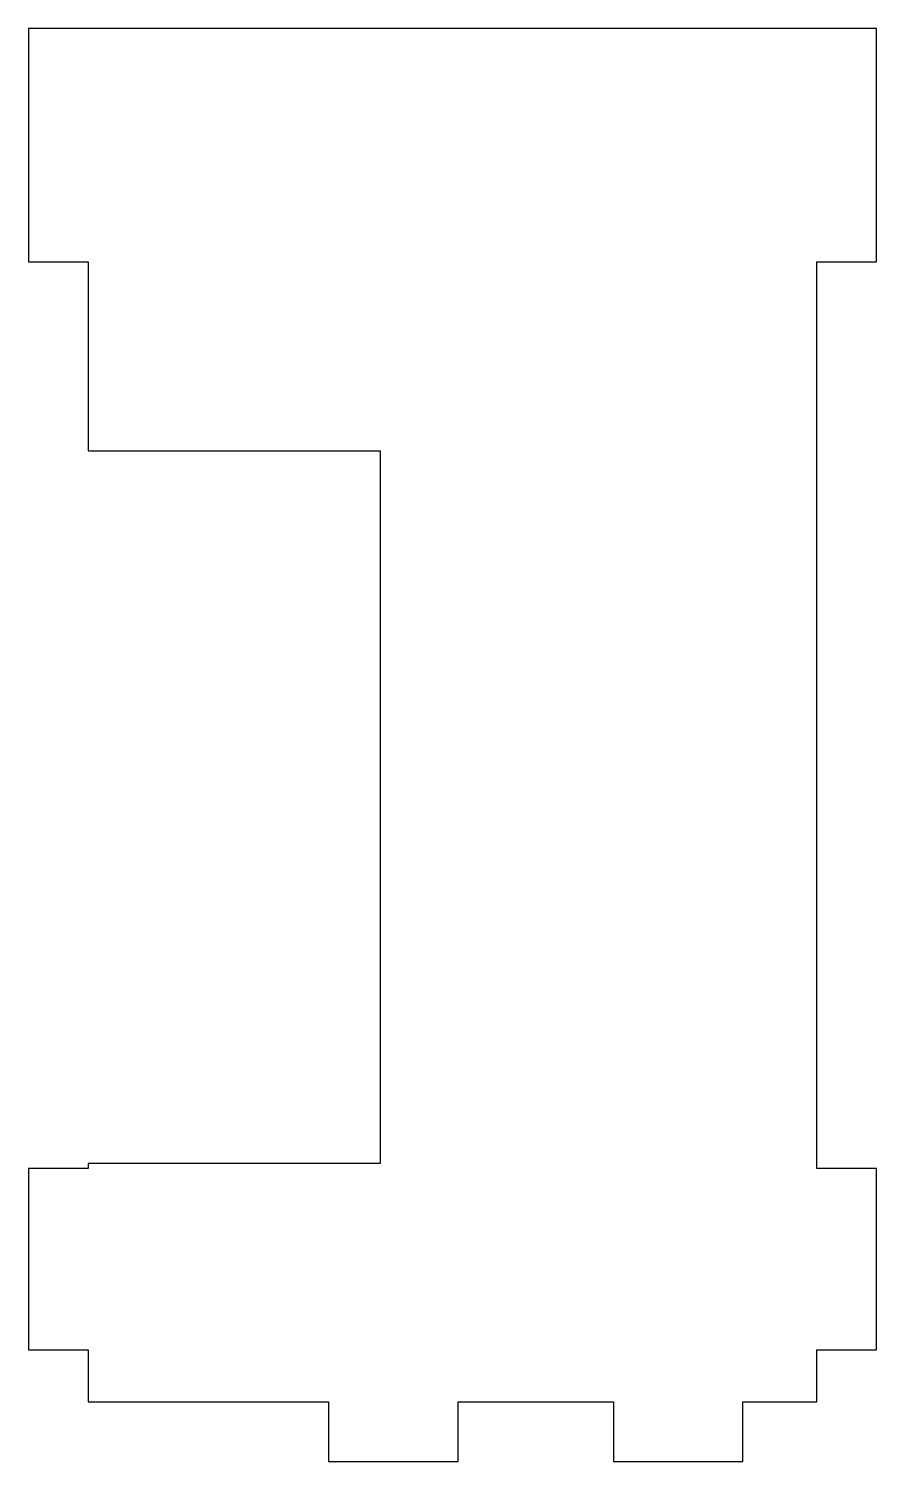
# Model space of a CAD drawing. Header units: metres. Extents: x -19.6 to 13.2, y 68 to 123.3.
import ezdxf

# ---------------------------------------------------------------- set-up
doc = ezdxf.new("R2010")
doc.units = ezdxf.units.M

msp = doc.modelspace()

# ---------------------------------------------------------------- linework, layer by layer
for p, q in [((13.15, 123.3), (-19.575, 123.3)), ((-19.575, 123.3), (-19.575, 114.3)), ((13.15, 114.3), (13.15, 123.3)), ((-19.575, 114.3), (-17.275, 114.3)), ((-17.275, 114.3), (-17.275, 107)), ((10.85, 79.3), (10.85, 114.3)), ((10.85, 114.3), (13.15, 114.3)), ((-17.275, 107), (-6, 107)), ((-6, 107), (-6, 79.5)), ((-17.275, 79.3), (-19.575, 79.3)), ((-19.575, 79.3), (-19.575, 72.3)), ((-6, 79.5), (-17.275, 79.5)), ((-17.275, 79.5), (-17.275, 79.3)), ((13.15, 79.3), (10.85, 79.3)), ((13.15, 72.3), (13.15, 79.3)), ((-19.575, 72.3), (-17.275, 72.3)), ((-17.275, 72.3), (-17.275, 70.3)), ((10.85, 70.3), (10.85, 72.3)), ((10.85, 72.3), (13.15, 72.3)), ((-17.275, 70.3), (-8, 70.3)), ((-8, 70.3), (-8, 68)), ((-3, 68), (-3, 70.3)), ((-3, 70.3), (3, 70.3)), ((3, 70.3), (3, 68)), ((8, 68), (8, 70.3)), ((8, 70.3), (10.85, 70.3)), ((-8, 68), (-3, 68)), ((3, 68), (8, 68))]:
    msp.add_line(p, q)

doc.saveas('drawing.dxf')
